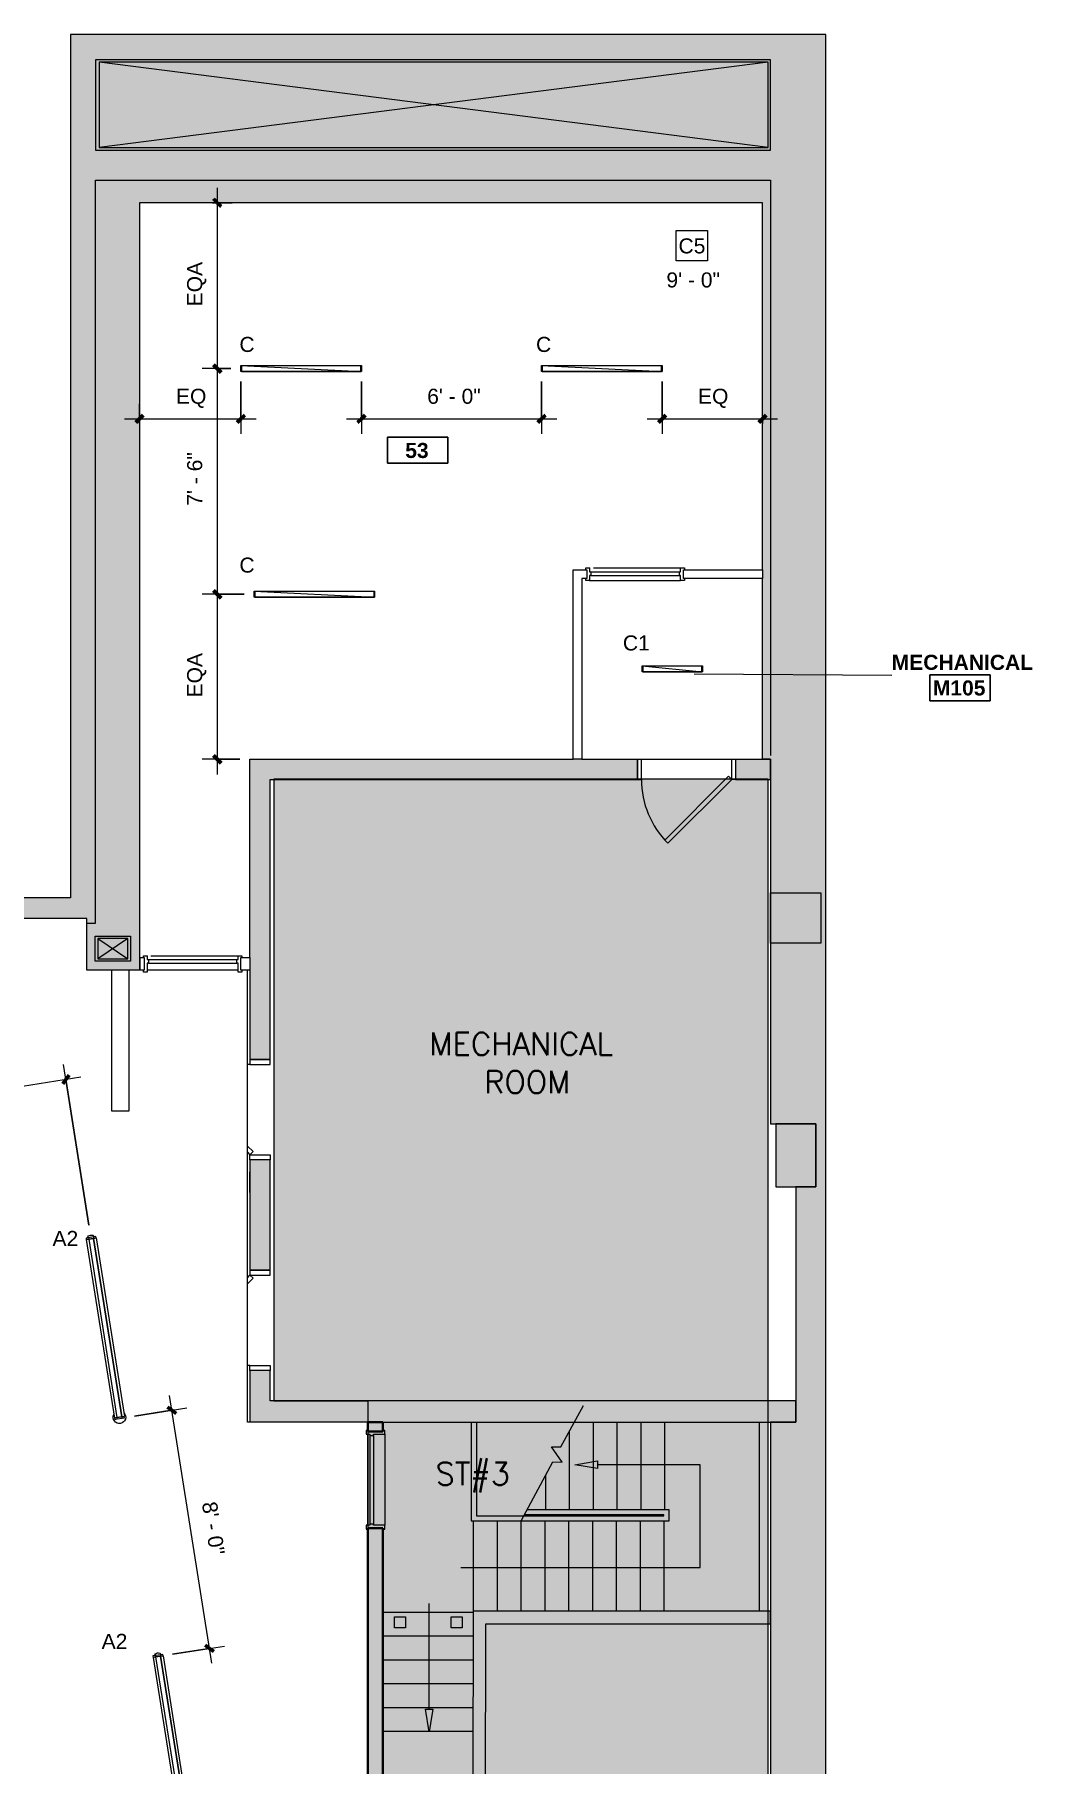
# Model space of a CAD drawing. Header units: inches. Extents: x 12065 to 13024, y -8053 to -6924.
# Drawn here: x 12626 to 13024, y -7613 to -6924 of the extents above; entities that cross this region are included whole.
import ezdxf

# ---------------------------------------------------------------- set-up
doc = ezdxf.new("R2010")
doc.units = ezdxf.units.IN
doc.header["$MEASUREMENT"] = 0
for name, color, linetype, lineweight in [('A-ANNO-DIMS', 211, 'Continuous', 9), ('A-ANNO-DIMS-64', 211, 'Continuous', 9), ('A-AREA-IDEN', 2, 'Continuous', 9), ('A-CLNG', 13, 'Continuous', 18), ('A-CLNG-IDEN', 151, 'Continuous', 9), ('A-DETL-GENF', 92, 'Continuous', 9), ('A-DETL-THIN', 151, 'Continuous', 9), ('A-DOOR', 31, 'Continuous', 18), ('A-WALL', 113, 'Continuous', 9), ('A-WALL-PATT', 111, 'Continuous', 18), ('E-LITE-EQPM', 33, 'Continuous', 9), ('E-LITE-EQPM-IDEN', 33, 'Continuous', 9), ('HIDE', 7, 'Continuous', 9), ('I-WALL', 2, 'Continuous', 9), ('Mezzanine Lounge 181011_Link clean_dwg', 8, 'Continuous', 9), ('S-Cols', 250, 'Continuous', 18)]:
    doc.layers.add(name, color=color, linetype=linetype, lineweight=lineweight)
doc.styles.add('Arial', font='arial.ttf', dxfattribs={"height": 6})
doc.styles.add('romans', font='romans__.ttf', dxfattribs={"height": 9})
doc.styles.add('Swis721 Lt BT', font='swissl.ttf', dxfattribs={"height": 6})
doc.styles.add('Swis721 Lt BT_B', font='', dxfattribs={"height": 6})
doc.styles.get('Swis721 Lt BT_B').set_extended_font_data('Swis721 Lt BT', bold=True)
doc.dimstyles.new('OTJ_-_3_32__Linear__1_2__Tolerance', dxfattribs={"dimscale": 12, "dimtxt": 6.33189, "dimasz": 0.25, "dimexe": 0.5, "dimexo": 0.333333, "dimgap": 0.333333, "dimtad": 1, "dimdec": 1, "dimrnd": 0.5, "dimzin": 3, "dimdsep": 46, "dimlunit": 4, "dimtxsty": 'Swis721 Lt BT', "dimblk1": 'OBLIQUE', "dimblk2": 'OBLIQUE', "dimsah": 1, "dimcen": 0.09, "dimdle": 0.5, "dimazin": 0, "dimtfac": 1, "dimtdec": 4, "dimtix": 1, "dimtmove": 0, "dimatfit": 3, "dimfxl": 1, "dimtvp": 1, "dimfrac": 2, "dimtolj": 1, "dimtzin": 0, "dimarcsym": 2})

# ---------------------------------------------------------------- blocks, each defined once
blk = doc.blocks.new('Door - Single - Solid Door-7257911-FIRST FLOOR')
at = {"layer": 'A-DOOR', "lineweight": 9}
for p, q in [((-15.63, 1.84), (-15.63, 2.59)), ((-15.63, 2.59), (-14.13, 2.59)), ((-14.13, 2.59), (-14.01, 2.59)), ((-14.13, 2.59), (-14.13, 1.09)), ((-14.13, 1.09), (-13.63, 1.09)), ((-13.63, 1.09), (21.62, 1.09)), ((-13.63, 1.09), (-13.63, -0.41)), ((-12.63, 2.59), (22.12, 2.59)), ((21.62, -0.41), (21.62, 1.09)), ((21.62, 1.09), (22.12, 1.09)), ((22.12, 1.09), (22.12, 2.59)), ((22.12, 2.59), (23.62, 2.59)), ((23.62, 2.59), (23.62, 1.84)), ((-15.63, -2.41), (-15.63, -1.66)), ((-14.13, -2.41), (-15.63, -2.41)), ((-13.63, -0.41), (-14.13, -0.41)), ((-14.13, -0.41), (-14.13, -2.41)), ((-14.13, -2.41), (22.12, -2.41)), ((-13.63, -0.41), (21.62, -0.41)), ((22.12, -0.41), (21.62, -0.41)), ((22.12, -2.41), (22.12, -0.41)), ((23.62, -2.41), (22.12, -2.41)), ((23.62, -1.66), (23.62, -2.41))]:
    blk.add_line(p, q, dxfattribs=at)
blk = doc.blocks.new('Door - Single - Solid Door-7054553-FIRST FLOOR')
at = {"layer": 'A-DOOR', "lineweight": 9}
for p, q in [((-15.63, 2.59), (-15.63, 3.34)), ((-15.63, 3.34), (-14.13, 3.34)), ((-14.13, 3.34), (-14.01, 3.34)), ((-14.13, 3.34), (-14.13, 1.84)), ((-14.13, 1.84), (-13.63, 1.84)), ((-13.63, 0.34), (-14.13, 0.34)), ((-14.13, 0.34), (-14.13, -3.16)), ((-13.63, 1.84), (21.62, 1.84)), ((-13.63, 1.84), (-13.63, 0.34)), ((-13.63, 0.34), (21.62, 0.34)), ((-12.63, 3.34), (22.12, 3.34)), ((21.62, 0.34), (21.62, 1.84)), ((21.62, 1.84), (22.12, 1.84)), ((22.12, 0.34), (21.62, 0.34)), ((22.12, 1.84), (22.12, 3.34)), ((22.12, 3.34), (23.62, 3.34)), ((22.12, -3.16), (22.12, 0.34)), ((23.62, 3.34), (23.62, 2.59)), ((-15.63, -3.16), (-15.63, -2.41)), ((-14.13, -3.16), (-15.63, -3.16)), ((23.62, -3.16), (22.12, -3.16)), ((23.62, -2.41), (23.62, -3.16))]:
    blk.add_line(p, q, dxfattribs=at)
blk = doc.blocks.new('RECESSED_Cooper_NeoRay_Straight_Narrow_22DR - K_48_ STRIP LIGHT-7254764-FIRST FLOOR')
at = {"layer": 'E-LITE-EQPM'}
for p, q in [((1.1875, 24), (-1.1875, -24)), ((-1.1875, -24), (-1.1875, 24)), ((-1.1875, 24), (1.1875, 24)), ((1.1875, 23.75), (-1.1875, 23.75)), ((-1.1875, 23.75), (-1.1875, -23.75)), ((1.1875, 24), (1.1875, -24)), ((1.1875, 23.75), (1.1875, -23.75)), ((-1.1875, -23.75), (1.1875, -23.75)), ((1.1875, -24), (-1.1875, -24))]:
    blk.add_line(p, q, dxfattribs=at)
blk = doc.blocks.new('RECESSED_Cooper_NeoRay_Straight_Narrow_22DR - K_24_ STRIP LIGHT-7221678-FIRST FLOOR')
at = {"layer": 'E-LITE-EQPM'}
for p, q in [((1.1875, 12), (-1.1875, -12)), ((-1.1875, -12), (-1.1875, 12)), ((-1.1875, 12), (1.1875, 12)), ((1.1875, 11.75), (-1.1875, 11.75)), ((-1.1875, 11.75), (-1.1875, -11.75)), ((1.1875, 12), (1.1875, -12)), ((1.1875, 11.75), (1.1875, -11.75)), ((-1.1875, -11.75), (1.1875, -11.75)), ((1.1875, -12), (-1.1875, -12))]:
    blk.add_line(p, q, dxfattribs=at)
blk = doc.blocks.new('Hex Pendant - 1 Cell Direct - 1 Cell Indirect - Hex Pendant - 1 Cell Direct - 1 Cell Indirect 6_-7246204-FIRST FLOOR')
at = {"layer": 'E-LITE-EQPM'}
for p, q in [((-36.56, 0.99), (-36.56, 1.98)), ((-36.56, 1.98), (-36, 1.98)), ((-36.56, -0.99), (-36.56, 0.99)), ((-36.56, 0.99), (-36, 0.99)), ((-36, 0.99), (-36, 1.99)), ((-36, 1.99), (36, 1.99)), ((-36, 1.98), (-36, 0.99)), ((-36, 0.99), (36, 0.99)), ((-36, -0.99), (-36, 0.99)), ((-36, 0.99), (36, 0.99)), ((-36, 0.99), (-36, -0.99)), ((36, 1.99), (36, 0.99)), ((36, 0.99), (36, 1.98)), ((36, 1.98), (36.56, 1.98)), ((36, 0.99), (36, -0.99)), ((36, -0.99), (36, 0.99)), ((36, 0.99), (36.56, 0.99)), ((36.56, 1.98), (36.56, 0.99)), ((36.56, 0.99), (36.56, -0.99)), ((-36.56, -1.98), (-36.56, -0.99)), ((-36.56, -0.99), (-36, -0.99)), ((-36, -1.98), (-36.56, -1.98)), ((-36, -1.99), (-36, -0.99)), ((36, -0.99), (-36, -0.99)), ((-36, -0.99), (36, -0.99)), ((-36, -0.99), (-36, -1.98)), ((-36, -1.99), (36, -1.99)), ((36, -0.99), (36, -1.99)), ((36, -1.98), (36, -0.99)), ((36, -0.99), (36.56, -0.99)), ((36.56, -1.98), (36, -1.98)), ((36.56, -0.99), (36.56, -1.98))]:
    blk.add_line(p, q, dxfattribs=at)
for centre, radius, start, end in [((-36, 0), 1.5, 112.39794, 180), ((36, 0), 2.5, 360, 125.96192), ((-36, 0), 1.5, 180, 247.60206), ((36, 0), 2.5, 234.03916, 360)]:
    blk.add_arc(centre, radius, start, end, dxfattribs=at)
blk = doc.blocks.new('Door - Single - Solid Door-7259274-FIRST FLOOR')
at = {"layer": 'A-DOOR', "lineweight": 9}
for p, q in [((-14.13, 3.66), (-15.63, 3.66)), ((-15.63, 3.66), (-15.63, 2.91)), ((-14.13, 3.66), (22.12, 3.66)), ((-14.13, -0.84), (-14.13, 3.66)), ((22.12, 3.66), (22.12, -0.84)), ((23.62, 3.66), (22.12, 3.66)), ((23.62, 2.91), (23.62, 3.66)), ((-15.63, -3.09), (-15.63, -3.84)), ((-15.63, -3.84), (-14.13, -3.84)), ((-13.63, -0.84), (-14.13, -0.84)), ((-14.13, -2.34), (-13.63, -2.34)), ((-14.13, -3.84), (-14.13, -2.34)), ((-13.63, -0.84), (21.62, -0.84)), ((-13.63, -2.34), (-13.63, -0.84)), ((-13.63, -2.34), (21.62, -2.34)), ((21.62, -0.84), (21.62, -2.34)), ((22.12, -0.84), (21.62, -0.84)), ((21.62, -2.34), (22.12, -2.34)), ((22.12, -2.34), (22.12, -3.84)), ((22.12, -3.84), (23.62, -3.84)), ((23.62, -3.84), (23.62, -3.09))]:
    blk.add_line(p, q, dxfattribs=at)
blk = doc.blocks.new('Mezzanine Lounge 181011_Link clean_dwg__U317-7260094-FIRST FLOOR')
at = {"layer": 'S-Cols', "flags": 128}
blk.add_lwpolyline([(1.5, 8), (2.74, 6.76), (28.19, 32.22), (26.96, 33.46)], close=True, dxfattribs=at)
for points in [[(0, 0), (0, 8), (1.5, 8), (1.5, 0)], [(39, 0), (39, 8), (37.5, 8), (37.5, 0)]]:
    blk.add_lwpolyline(points, dxfattribs=at)
at = {"layer": 'S-Cols'}
blk.add_arc((1.5, 8), 36, 360, 45, dxfattribs=at)
blk = doc.blocks.new('Mezzanine Lounge 181011_Link clean_dwg__U318-7260095-FIRST FLOOR')
at = {"layer": 'S-Cols'}
blk.add_line((3, 9), (2, 8), dxfattribs=at)
at = {"layer": 'S-Cols', "flags": 128}
for points in [[(2, 0), (0, 0), (0, 8), (2, 8)], [(38, 0), (40, 0), (40, 8), (38, 8)]]:
    blk.add_lwpolyline(points, close=True, dxfattribs=at)
blk.add_lwpolyline([(2, 8), (3.24, 6.76), (5.47, 9)], dxfattribs=at)
at = {"layer": 'S-Cols'}
blk.add_arc((2, 8), 36, 360, 1.5961, dxfattribs=at)
blk = doc.blocks.new('Mezzanine Lounge 181011_Link clean_dwg__U319-7260096-FIRST FLOOR')
at = {"layer": 'S-Cols'}
blk.add_line((3, 9), (2, 8), dxfattribs=at)
at = {"layer": 'S-Cols', "flags": 128}
for points in [[(2, 0), (0, 0), (0, 8), (2, 8)], [(38, 0), (40, 0), (40, 8), (38, 8)]]:
    blk.add_lwpolyline(points, close=True, dxfattribs=at)
blk.add_lwpolyline([(2, 8), (3.24, 6.76), (5.47, 9)], dxfattribs=at)
at = {"layer": 'S-Cols'}
blk.add_arc((2, 8), 36, 0, 1.5961, dxfattribs=at)
blk = doc.blocks.new('Mezzanine Lounge 181011_Link clean_dwg__U323-7260100-FIRST FLOOR')
at = {"layer": 'A-WALL-PATT'}
for points in [[(132.25, -8), (154.5, -8), (154.5, 0), (0, 0), (8, -8), (128.75, -8)], [(204.25, -8), (207.5, -8), (207.5, 0), (193.5, 0), (193.5, -8)]]:
    blk.add_hatch(color=250, dxfattribs=at).paths.add_polyline_path(points, flags=0)
at = {"layer": 'S-Cols', "flags": 128}
for points in [[(8, -8), (154.5, -8), (154.5, 0)], [(193.5, 0), (193.5, -8), (207.5, -8), (207.5, 0), (204.25, 0)]]:
    blk.add_lwpolyline(points, dxfattribs=at)
blk = doc.blocks.new('Mezzanine Lounge 181011_Link clean_dwg__U327-7260104-FIRST FLOOR')
at = {"layer": 'A-WALL-PATT'}
for points in [[(-8, 0), (0.5, -8), (12.5, -8), (12.5, 0), (-6.18, 0)], [(52.5, -8), (96.5, -8), (96.5, 0), (52.5, 0)], [(136.5, 0), (136.5, -8), (177.04, -8), (177.04, 0), (155.27, 0)], [(177.04, -8), (248.04, -8), (256.04, 0), (177.04, 0)]]:
    blk.add_hatch(color=250, dxfattribs=at).paths.add_polyline_path(points, flags=0)
at = {"layer": 'S-Cols', "flags": 128}
for points in [[(0.5, -8), (12.5, -8), (12.5, 0), (-8, 0)], [(172.04, 0), (136.5, 0), (136.5, -8), (177.04, -8), (248.04, -8)]]:
    blk.add_lwpolyline(points, dxfattribs=at)
blk.add_lwpolyline([(52.5, 0), (52.5, -8), (96.5, -8), (96.5, 0)], close=True, dxfattribs=at)
blk = doc.blocks.new('Mezzanine Lounge 181011_Link clean_dwg__U330-7260107-FIRST FLOOR')
at = {"layer": 'A-WALL-PATT'}
for points in [[(131.33, -5), (129.99, -1.33), (127.33, 0), (0, 0), (-4.99, -5), (130.81, -5)], [(137.12, 0), (131.31, -0.01), (129.99, -1.33), (131.34, -5), (137.12, -4.98)]]:
    blk.add_hatch(color=250, dxfattribs=at).paths.add_polyline_path(points, flags=0)
at = {"layer": 'S-Cols'}
blk.add_line((127.33, 0), (0, 0), dxfattribs=at)
at = {"layer": 'S-Cols', "flags": 128}
blk.add_lwpolyline([(-4.99, -5), (131.33, -5), (137.12, -5), (137.12, 0), (131.33, 0)], dxfattribs=at)
blk = doc.blocks.new('Mezzanine Lounge 181011_Link clean_dwg__U331-7260108-FIRST FLOOR')
at = {"layer": 'A-WALL-PATT'}
blk.add_hatch(color=250, dxfattribs=at).paths.add_polyline_path([(207.5, -8.5), (217.5, -8.5), (217.5, 0), (8, 0), (0, -8.5), (206.54, -8.5)], flags=0)
at = {"layer": 'S-Cols', "flags": 128}
blk.add_lwpolyline([(53, -8.5), (217.5, -8.5), (217.5, 0), (8, 0)], dxfattribs=at)
blk = doc.blocks.new('Mezzanine Lounge 181011_Link clean_dwg__U332-7260109-FIRST FLOOR')
at = {"layer": 'A-WALL-PATT'}
blk.add_hatch(color=250, dxfattribs=at).paths.add_polyline_path([(113.5, 0), (0, 0), (0, -5), (118.49, -5), (114.83, -1.33)], flags=0)
at = {"layer": 'S-Cols', "flags": 128}
blk.add_lwpolyline([(113.5, 0), (0, 0), (0, -5), (118.49, -5)], dxfattribs=at)
blk = doc.blocks.new('Mezzanine Lounge 181011_Link clean_dwg-7172934-FIRST FLOOR')
at = {"layer": 'S-Cols'}
h = blk.add_hatch(color=256, dxfattribs=at)
h.paths.add_polyline_path([(12941.59, -8021.81), (12941.59, -6923.85), (12640.59, -6923.85), (12640.59, -7267.85), (12065.36, -7267.85), (12065.36, -7291.85), (12108.59, -7291.85), (12108.59, -7343.35), (12065.36, -7343.35), (12065.36, -7353.35), (12114.59, -7353.35), (12114.59, -7306.53), (12115.88, -7306.53), (12115.88, -7297.35), (12119.38, -7297.35), (12119.38, -7306.53), (12147.63, -7306.53), (12147.63, -7294.53), (12148.34, -7294.53), (12148.34, -7286.54), (12342.03, -7286.54), (12342.03, -7294.53), (12346.38, -7294.53), (12346.38, -7274.53), (12376.38, -7274.53), (12376.38, -7292.04), (12393.63, -7292.04), (12393.63, -7276.04), (12504.38, -7276.04), (12504.38, -7292.04), (12531.38, -7292.04), (12531.38, -7276.04), (12647.09, -7276.04), (12647.09, -7296.6), (12668.09, -7296.6), (12668.09, -6990.85), (12916.34, -6990.85), (12916.34, -7212.6), (12919.59, -7212.6), (12919.59, -7357.89), (12937.64, -7357.89), (12937.64, -7382.89), (12929.59, -7382.89), (12929.59, -7476.64), (12919.59, -7476.64), (12919.59, -8021.81), (12939.99, -8021.81)], flags=0)
h.paths.add_polyline_path([(12292.38, -7306.53), (12308.38, -7306.53), (12308.38, -7295.54), (12308.63, -7295.54), (12308.63, -7294.54), (12291.63, -7294.54), (12291.63, -7295.54), (12292.38, -7295.54), (12292.38, -7306.35)], flags=0)
h.paths.add_polyline_path([(12838.75, -6969.85), (12650.59, -6969.85), (12650.59, -6933.85), (12919.59, -6933.85), (12919.59, -6969.85), (12916.03, -6969.85)], flags=0)
for points in [[(12937.64, -7382.89), (12937.64, -7357.89), (12921.64, -7357.89), (12921.64, -7382.89), (12937.42, -7382.89)], [(12850.57, -7495.15), (12841.57, -7493.65), (12850.57, -7492.15)], [(12783.5, -7600.06), (12782, -7591.06), (12785, -7591.06), (12784.05, -7596.74)]]:
    blk.add_hatch(color=256, dxfattribs=at).paths.add_polyline_path(points, flags=0)
for p, q in [((12640.59, -7267.85), (12065.36, -7267.85)), ((12712.09, -7385.14), (12712.09, -7376.98)), ((12839.36, -7480.4), (12839.36, -7511.66)), ((12848.86, -7476.64), (12848.86, -7511.66)), ((12858.36, -7476.64), (12858.36, -7511.66)), ((12867.86, -7476.64), (12867.86, -7511.66)), ((12877.36, -7476.64), (12877.36, -7511.66)), ((12915.09, -7552.04), (12915.09, -7476.64)), ((12841.57, -7493.65), (12850.57, -7492.15)), ((12850.57, -7495.15), (12841.57, -7493.65)), ((12850.57, -7492.15), (12850.57, -7495.15)), ((12829.86, -7497.98), (12829.86, -7511.66)), ((12801.09, -7516.02), (12801.09, -7552.04)), ((12810.59, -7516.02), (12810.59, -7552.04)), ((12820.09, -7516.02), (12820.09, -7552.04)), ((12829.59, -7516.02), (12829.59, -7552.04)), ((12839.09, -7516.02), (12839.09, -7552.04)), ((12848.59, -7516.02), (12848.59, -7552.04)), ((12858.09, -7516.02), (12858.09, -7552.04)), ((12867.59, -7516.02), (12867.59, -7552.04)), ((12877.09, -7516.02), (12877.09, -7552.04)), ((12783.5, -7591.06), (12783.5, -7548.96)), ((12801.09, -7552.47), (12765.09, -7552.47)), ((12801.09, -7561.97), (12765.09, -7561.97)), ((12801.09, -7571.47), (12765.09, -7571.47)), ((12801.09, -7580.97), (12765.09, -7580.97)), ((12801.09, -7590.47), (12765.09, -7590.47)), ((12783.5, -7600.06), (12782, -7591.06)), ((12782, -7591.06), (12785, -7591.06)), ((12784.05, -7596.74), (12783.5, -7600.06)), ((12785, -7591.06), (12784.05, -7596.74)), ((12801.09, -7599.97), (12765.09, -7599.97))]:
    blk.add_line(p, q, dxfattribs=at)
at = {"layer": 'S-Cols', "flags": 128}
for points in [[(12941.59, -8021.81), (12941.59, -6923.85), (12640.59, -6923.85), (12640.59, -7267.85), (12065.36, -7267.85)], [(12941.59, -8021.81), (12941.59, -6923.85), (12640.59, -6923.85), (12640.59, -7267.85)], [(12918.59, -6934.84), (12651.94, -6934.84), (12651.94, -6968.83), (12918.6, -6968.83), (12918.6, -6934.85), (12651.94, -6968.83), (12918.6, -6968.83), (12651.94, -6934.85)], [(12647.09, -7277.85), (12650.59, -7277.85), (12650.59, -6981.85), (12919.59, -6981.85), (12919.59, -7211.12)], [(12916.34, -7212.6), (12919.59, -7212.6), (12919.59, -7357.89), (12937.64, -7357.89), (12937.64, -7382.89), (12929.59, -7382.89), (12929.59, -7476.64), (12919.59, -7476.64), (12919.59, -8021.81)], [(12916.34, -7212.6), (12919.59, -7212.6), (12919.59, -7357.89), (12937.64, -7357.89), (12937.64, -7382.89), (12929.59, -7382.89), (12929.59, -7476.64), (12919.59, -7476.64), (12919.59, -8021.81)], [(12651.47, -7284.16), (12651.47, -7292.03), (12663.47, -7292.03), (12663.47, -7284.03), (12651.47, -7284.03), (12663.47, -7292.03), (12663.47, -7284.03), (12651.47, -7292.03)], [(12820.11, -7516.02), (12832.8, -7492.53), (12836.57, -7492.65), (12832.24, -7486.47), (12836.01, -7486.59), (12844.95, -7470.04)], [(12800.31, -7476.64), (12800.31, -7516.02), (12879.09, -7516.02), (12879.09, -7511.66), (12822.47, -7511.66)], [(12802.31, -7476.64), (12802.31, -7514.02), (12877.09, -7514.02), (12877.09, -7513.66), (12821.39, -7513.66)], [(12796.08, -7534.66), (12891.53, -7534.66), (12891.53, -7493.65), (12850.57, -7493.65)]]:
    blk.add_lwpolyline(points, dxfattribs=at)
for points in [[(12919.59, -6969.85), (12919.59, -6933.85), (12650.59, -6933.85), (12650.59, -6969.85), (12919.59, -6969.85), (12919.59, -6933.85), (12650.59, -6933.85), (12650.59, -6969.85)], [(12919.59, -7265.85), (12939.59, -7265.85), (12939.59, -7285.85), (12919.59, -7285.85)], [(12650.47, -7283.03), (12664.47, -7283.03), (12664.47, -7293.03), (12650.47, -7293.03)], [(12921.64, -7357.89), (12921.64, -7382.89), (12937.64, -7382.89), (12937.64, -7357.89), (12921.64, -7357.89), (12921.64, -7382.89), (12937.64, -7382.89), (12937.64, -7357.89)], [(12769.7, -7554.25), (12774.12, -7554.25), (12774.12, -7558.67), (12769.7, -7558.67)], [(12792.22, -7554.25), (12796.63, -7554.25), (12796.63, -7558.67), (12792.22, -7558.67)]]:
    blk.add_lwpolyline(points, close=True, dxfattribs=at)
for name, p in [('Mezzanine Lounge 181011_Link clean_dwg__U323-7260100-FIRST FLOOR', (12712.09, -7212.6)), ('Mezzanine Lounge 181011_Link clean_dwg__U331-7260108-FIRST FLOOR', (12712.09, -7468.14))]:
    blk.add_blockref(name, p)
for name, p, rotation in [('Mezzanine Lounge 181011_Link clean_dwg__U327-7260104-FIRST FLOOR', (12712.09, -7468.64), 90), ('Mezzanine Lounge 181011_Link clean_dwg__U317-7260094-FIRST FLOOR', (12905.59, -7212.6), 180), ('Mezzanine Lounge 181011_Link clean_dwg__U318-7260095-FIRST FLOOR', (12720.09, -7372.14), 90), ('Mezzanine Lounge 181011_Link clean_dwg__U330-7260107-FIRST FLOOR', (12806.09, -7557.04), 269.8427146813438), ('Mezzanine Lounge 181011_Link clean_dwg__U332-7260109-FIRST FLOOR', (12919.59, -7557.04), 180)]:
    blk.add_blockref(name, p, dxfattribs=dict(rotation=rotation))
at = {"extrusion": (0, 0, -1), "zscale": -1, "rotation": 270}
blk.add_blockref('Mezzanine Lounge 181011_Link clean_dwg__U319-7260096-FIRST FLOOR', (-12720.09, -7416.14), dxfattribs=at)
at = {"layer": 'HIDE', "char_height": 9, "attachment_point": 1, "line_spacing_factor": 0.983083, "style": 'romans'}
for s, insert, width in [('MECHANICAL', (12783.57, -7321.5), 103.6718), ('ROOM', (12805.45, -7336.66), 46.5152)]:
    blk.add_mtext(s, dxfattribs=dict(at, insert=insert, width=width))
at = {"layer": 'S-Cols', "color": 7, "insert": (12786.04, -7492.74), "char_height": 9, "width": 40.2619, "attachment_point": 1, "line_spacing_factor": 0.983083, "style": 'romans'}
blk.add_mtext('ST#3', dxfattribs=at)
blk = doc.blocks.new('DIMBLOCK1-FIRST FLOOR')
at = {"layer": 'A-ANNO-DIMS-64'}
for p, q in [((12647.94, -7398.18), (12637.82, -7334.23)), ((12644.68, -7339.22), (12538.96, -7355.97)), ((12638.75, -7340.16), (12647.94, -7398.18)), ((12541.57, -7372.44), (12538.02, -7350.04)), ((12538.96, -7355.97), (12541.57, -7372.44))]:
    blk.add_line(p, q, dxfattribs=at)
at = {"layer": 'A-ANNO-DIMS-64', "lineweight": 50}
for p, q in [((12638.75, -7340.16), (12637.51, -7341.88)), ((12638.75, -7340.16), (12640, -7338.44)), ((12538.96, -7355.97), (12537.71, -7357.68)), ((12538.96, -7355.97), (12540.2, -7354.25))]:
    blk.add_line(p, q, dxfattribs=at)
at = {"layer": 'A-ANNO-DIMS-64', "color": 0, "insert": (12577.4, -7337.72), "char_height": 6, "width": 23.2772, "attachment_point": 1, "rotation": 9, "line_spacing_factor": 1.005062, "style": 'Swis721 Lt BT'}
blk.add_mtext('8\' - 5"', dxfattribs=at)
blk = doc.blocks.new('_Oblique')
at = {"color": 0, "linetype": 'ByBlock', "lineweight": -2}
blk.add_line((-0.5, -0.5), (0.5, 0.5), dxfattribs=at)
blk = doc.blocks.new('DIMBLOCK9-FIRST FLOOR')
at = {"layer": 'A-ANNO-DIMS-64'}
for p, q in [((12696.93, -7572.78), (12680.03, -7466.06)), ((12666.07, -7474.34), (12686.89, -7471.05)), ((12680.97, -7471.98), (12666.07, -7474.34)), ((12681.27, -7569.19), (12701.92, -7565.92)), ((12695.99, -7566.86), (12681.27, -7569.19))]:
    blk.add_line(p, q, dxfattribs=at)
at = {"layer": 'A-ANNO-DIMS-64', "lineweight": 50}
for p, q in [((12680.97, -7471.98), (12679.25, -7470.74)), ((12680.97, -7471.98), (12682.68, -7473.23)), ((12695.99, -7566.86), (12694.28, -7565.61)), ((12695.99, -7566.86), (12697.71, -7568.1))]:
    blk.add_line(p, q, dxfattribs=at)
at = {"layer": 'A-ANNO-DIMS-64', "color": 0, "insert": (12698.83, -7507.96), "char_height": 6, "width": 23.2772, "attachment_point": 1, "rotation": 279, "line_spacing_factor": 1.005062, "style": 'Swis721 Lt BT'}
blk.add_mtext('8\' - 0"', dxfattribs=at)
blk = doc.blocks.new('Room Tag - Room Name and Number-3379422-FIRST FLOOR')
at = {"layer": 'A-AREA-IDEN'}
for p, q in [((-0.188, -0.164), (-0.188, -0.002)), ((-0.188, -0.002), (0.187, -0.002)), ((0.187, -0.002), (-0.188, -0.002)), ((-0.188, -0.002), (-0.188, -0.164)), ((0.187, -0.002), (0.187, -0.164)), ((0.187, -0.164), (0.187, -0.002)), ((0.187, -0.164), (-0.188, -0.164)), ((-0.188, -0.164), (0.187, -0.164))]:
    blk.add_line(p, q, dxfattribs=at)
blk = doc.blocks.new('DIMBLOCK11-FIRST FLOOR')
at = {"layer": 'A-ANNO-DIMS-64'}
for p, q in [((12697.2, -6990.85), (12705.07, -6990.85)), ((12699.07, -6990.85), (12697.2, -6990.85)), ((12699.07, -6984.85), (12699.07, -7056.92)), ((12704.51, -7056.92), (12693.07, -7056.92)), ((12699.07, -7056.92), (12704.51, -7056.92))]:
    blk.add_line(p, q, dxfattribs=at)
at = {"layer": 'A-ANNO-DIMS-64', "lineweight": 50}
for p, q in [((12699.07, -6990.85), (12697.57, -6989.35)), ((12699.07, -6990.85), (12700.57, -6992.35)), ((12699.07, -7056.92), (12697.57, -7055.42)), ((12699.07, -7056.92), (12700.57, -7058.42))]:
    blk.add_line(p, q, dxfattribs=at)
at = {"layer": 'A-ANNO-DIMS-64', "color": 0, "insert": (12687.06, -7032.13), "char_height": 6, "width": 19.7796, "attachment_point": 1, "rotation": 90, "line_spacing_factor": 1.005062, "style": 'Swis721 Lt BT'}
blk.add_mtext('EQA', dxfattribs=at)
blk = doc.blocks.new('DIMBLOCK12-FIRST FLOOR')
at = {"layer": 'A-ANNO-DIMS-64'}
for p, q in [((12704.51, -7056.92), (12693.07, -7056.92)), ((12699.07, -7056.92), (12699.07, -7146.83)), ((12699.07, -7056.92), (12704.51, -7056.92)), ((12709.78, -7146.83), (12693.07, -7146.83)), ((12699.07, -7146.83), (12709.78, -7146.83))]:
    blk.add_line(p, q, dxfattribs=at)
at = {"layer": 'A-ANNO-DIMS-64', "lineweight": 50}
for p, q in [((12699.07, -7056.92), (12697.57, -7055.42)), ((12699.07, -7056.92), (12700.57, -7058.42)), ((12699.07, -7146.83), (12697.57, -7145.33)), ((12699.07, -7146.83), (12700.57, -7148.33))]:
    blk.add_line(p, q, dxfattribs=at)
at = {"layer": 'A-ANNO-DIMS-64', "color": 0, "insert": (12687.06, -7111.57), "char_height": 6, "width": 23.2772, "attachment_point": 1, "rotation": 90, "line_spacing_factor": 1.005062, "style": 'Swis721 Lt BT'}
blk.add_mtext('7\' - 6"', dxfattribs=at)
blk = doc.blocks.new('DIMBLOCK13-FIRST FLOOR')
at = {"layer": 'A-ANNO-DIMS-64'}
for p, q in [((12709.78, -7146.83), (12693.07, -7146.83)), ((12699.07, -7146.83), (12699.07, -7218.6)), ((12699.07, -7146.83), (12709.78, -7146.83)), ((12708.09, -7212.6), (12693.07, -7212.6)), ((12699.07, -7212.6), (12708.09, -7212.6))]:
    blk.add_line(p, q, dxfattribs=at)
at = {"layer": 'A-ANNO-DIMS-64', "lineweight": 50}
for p, q in [((12699.07, -7146.83), (12697.57, -7145.33)), ((12699.07, -7146.83), (12700.57, -7148.33)), ((12699.07, -7212.6), (12697.57, -7211.1)), ((12699.07, -7212.6), (12700.57, -7214.1))]:
    blk.add_line(p, q, dxfattribs=at)
at = {"layer": 'A-ANNO-DIMS-64', "color": 0, "insert": (12687.06, -7187.95), "char_height": 6, "width": 19.7796, "attachment_point": 1, "rotation": 90, "line_spacing_factor": 1.005062, "style": 'Swis721 Lt BT'}
blk.add_mtext('EQA', dxfattribs=at)
blk = doc.blocks.new('DIMBLOCK14-FIRST FLOOR')
at = {"layer": 'A-ANNO-DIMS-64'}
for p, q in [((12708.51, -7062.11), (12708.51, -7082.97)), ((12708.51, -7076.97), (12708.51, -7062.11)), ((12668.09, -7078.85), (12668.09, -7070.97)), ((12662.09, -7076.97), (12714.51, -7076.97)), ((12668.09, -7076.97), (12668.09, -7078.85))]:
    blk.add_line(p, q, dxfattribs=at)
at = {"layer": 'A-ANNO-DIMS-64', "lineweight": 50}
for p, q in [((12668.09, -7076.97), (12666.59, -7078.47)), ((12668.09, -7076.97), (12669.59, -7075.47)), ((12708.51, -7076.97), (12707.01, -7078.47)), ((12708.51, -7076.97), (12710.01, -7075.47))]:
    blk.add_line(p, q, dxfattribs=at)
at = {"layer": 'A-ANNO-DIMS-64', "color": 0, "insert": (12682.62, -7064.96), "char_height": 6, "width": 13.6286, "attachment_point": 1, "line_spacing_factor": 1.005062, "style": 'Swis721 Lt BT'}
blk.add_mtext('EQ', dxfattribs=at)
blk = doc.blocks.new('DIMBLOCK15-FIRST FLOOR')
at = {"layer": 'A-ANNO-DIMS-64'}
for p, q in [((12756.51, -7062.11), (12756.51, -7082.97)), ((12756.51, -7076.97), (12756.51, -7062.11)), ((12828.34, -7062.11), (12828.34, -7082.97)), ((12828.34, -7076.97), (12828.34, -7062.11)), ((12750.51, -7076.97), (12834.34, -7076.97))]:
    blk.add_line(p, q, dxfattribs=at)
at = {"layer": 'A-ANNO-DIMS-64', "lineweight": 50}
for p, q in [((12756.51, -7076.97), (12755.01, -7078.47)), ((12756.51, -7076.97), (12758.01, -7075.47)), ((12828.34, -7076.97), (12826.84, -7078.47)), ((12828.34, -7076.97), (12829.84, -7075.47))]:
    blk.add_line(p, q, dxfattribs=at)
at = {"layer": 'A-ANNO-DIMS-64', "color": 0, "insert": (12782.73, -7064.96), "char_height": 6, "width": 23.2772, "attachment_point": 1, "line_spacing_factor": 1.005062, "style": 'Swis721 Lt BT'}
blk.add_mtext('6\' - 0"', dxfattribs=at)
blk = doc.blocks.new('DIMBLOCK16-FIRST FLOOR')
at = {"layer": 'A-ANNO-DIMS-64'}
for p, q in [((12876.34, -7062.11), (12876.34, -7082.97)), ((12876.34, -7076.97), (12876.34, -7062.11)), ((12916.34, -7078.85), (12916.34, -7070.97)), ((12870.34, -7076.97), (12922.34, -7076.97)), ((12916.34, -7076.97), (12916.34, -7078.85))]:
    blk.add_line(p, q, dxfattribs=at)
at = {"layer": 'A-ANNO-DIMS-64', "lineweight": 50}
for p, q in [((12876.34, -7076.97), (12874.84, -7078.47)), ((12876.34, -7076.97), (12877.84, -7075.47)), ((12916.34, -7076.97), (12914.84, -7078.47)), ((12916.34, -7076.97), (12917.84, -7075.47))]:
    blk.add_line(p, q, dxfattribs=at)
at = {"layer": 'A-ANNO-DIMS-64', "color": 0, "insert": (12890.66, -7064.96), "char_height": 6, "width": 13.6286, "attachment_point": 1, "line_spacing_factor": 1.005062, "style": 'Swis721 Lt BT'}
blk.add_mtext('EQ', dxfattribs=at)

msp = doc.modelspace()

# ---------------------------------------------------------------- hatches: boundary and pattern name
at = {"layer": 'A-DETL-GENF'}
msp.add_hatch(color=9, dxfattribs=at).paths.add_polyline_path([(12712.09, -6969.85), (12919.59, -6969.85), (12919.59, -6933.85), (12650.59, -6933.85), (12650.59, -6969.85), (12686.59, -6969.85)], flags=0)
h = msp.add_hatch(color=9, dxfattribs=at)
h.paths.add_polyline_path([(12281.49, -8021.81), (12918.63, -8021.81), (12918.63, -7688.37), (12805.73, -7688.37), (12805.72, -7694.15), (12800.72, -7694.14), (12801.11, -7552.04), (12918.63, -7552.04), (12918.63, -7476.64), (12765.09, -7476.64), (12765.09, -7480.39), (12759.09, -7480.39), (12759.09, -7518.89), (12765.09, -7518.89), (12765.09, -7706.28), (12759.09, -7706.28), (12759.09, -7690.14), (12544.09, -7690.14), (12544.09, -7694.35), (12540.21, -7694.35), (12540.21, -7996.89), (12477.21, -7996.89), (12477.21, -7982.89), (12394.21, -7982.89), (12394.21, -7982.55), (12386.21, -7982.55), (12386.21, -7982.89), (12341.71, -7982.89), (12341.71, -7977.89), (12335.11, -7977.89), (12335.11, -7837.85), (12340.1, -7837.85), (12340.1, -7661.85), (12243.11, -7661.85), (12243.11, -7667.35), (12155.09, -7667.35), (12155.09, -7737.1), (12065.36, -7737.1), (12065.36, -7982.1), (12243.11, -7982.1), (12243.11, -7989.6), (12065.36, -7989.6), (12065.36, -8021.81), (12243.11, -8021.81)], flags=0)
h.paths.add_polyline_path([(12448.75, -7978.35), (12482.21, -7978.35), (12482.21, -7977.89), (12399.21, -7977.89), (12399.21, -7978.35), (12440.19, -7978.35)], flags=0)
h.paths.add_polyline_path([(12341.85, -7978.35), (12380.85, -7978.35), (12380.85, -7977.89), (12341.85, -7977.89)], flags=0)
h.paths.add_polyline_path([(12385.66, -7837.85), (12385.66, -7595.35), (12127.12, -7595.35), (12127.12, -7599.35), (12073.12, -7599.35), (12073.12, -7611.1), (12068.12, -7611.1), (12068.12, -7599.2), (12065.36, -7599.2), (12065.36, -7672.1), (12068.12, -7672.1), (12068.12, -7650.1), (12073.12, -7650.1), (12073.12, -7680.1), (12065.36, -7680.1), (12065.36, -7729.1), (12117.11, -7729.1), (12117.11, -7654.87), (12264.61, -7654.87), (12264.61, -7658.87), (12272.61, -7658.87), (12272.61, -7654.87), (12341.61, -7654.85), (12341.69, -7837.85), (12341.85, -7837.85)], flags=0)
h.paths.add_polyline_path([(12806.09, -7684.37), (12918.63, -7684.37), (12918.63, -7557.04), (12806.09, -7557.04), (12805.74, -7684.37)], flags=0)
h.paths.add_polyline_path([(12765.09, -7468.14), (12918.63, -7468.14), (12918.61, -7220.6), (12905.59, -7220.6), (12905.59, -7220.54), (12866.59, -7220.54), (12866.59, -7220.6), (12721.59, -7220.6), (12721.59, -7468.14), (12759.09, -7468.14)], flags=0)
at = {"layer": 'A-WALL-PATT', "lineweight": 9}
h = msp.add_hatch(color=7, dxfattribs=at)
h.paths.add_polyline_path([(12759.09, -7706.28), (12765.09, -7706.28), (12765.09, -7518.89), (12759.09, -7518.89), (12759.09, -7683.87)], flags=0)
h.paths.add_polyline_path([(12759.09, -7480.39), (12765.09, -7480.39), (12765.09, -7476.64), (12759.09, -7476.64)], flags=0)

# ---------------------------------------------------------------- linework, layer by layer
at = {"layer": 'A-AREA-IDEN'}
msp.add_line((12889.08, -7178.48), (12967.84, -7179.01), dxfattribs=at)
at = {"layer": 'A-CLNG'}
for p, q in [((12916.34, -6990.85), (12668.09, -6990.85)), ((12668.09, -6990.85), (12668.09, -7296.6)), ((12916.34, -7137.1), (12916.34, -6990.85)), ((12916.34, -7212.6), (12916.34, -7140.6)), ((12712.09, -7291.6), (12712.09, -7212.6)), ((12712.09, -7212.6), (12840.84, -7212.6)), ((12844.34, -7212.6), (12916.34, -7212.6)), ((12647.09, -7276.04), (12531.38, -7276.04)), ((12647.09, -7296.6), (12647.09, -7276.04)), ((12668.38, -7296.6), (12647.09, -7296.6)), ((12656.91, -7296.6), (12656.91, -7352.6)), ((12663.91, -7352.6), (12663.91, -7296.6)), ((12707.36, -7296.6), (12671.11, -7296.6)), ((12711.09, -7476.64), (12711.09, -7296.6)), ((12656.91, -7352.6), (12663.91, -7352.6)), ((12759.09, -7476.64), (12711.09, -7476.64)), ((12759.09, -7517.77), (12759.09, -7481.52))]:
    msp.add_line(p, q, dxfattribs=at)
at = {"layer": 'A-CLNG-IDEN', "flags": 128}
msp.add_lwpolyline([(12881.88, -7001.88), (12894.39, -7001.88), (12894.39, -7014.06), (12881.88, -7014.06)], close=True, dxfattribs=at)
at = {"layer": 'A-DETL-THIN'}
for p, q in [((12650.59, -6933.85), (12650.59, -6969.85)), ((12919.59, -6933.85), (12650.59, -6933.85)), ((12919.59, -6969.85), (12919.59, -6933.85)), ((12650.59, -6969.85), (12919.59, -6969.85)), ((12721.59, -7220.54), (12721.59, -7468.14)), ((12918.63, -7220.54), (12721.59, -7220.54)), ((12918.63, -8021.81), (12918.63, -7220.54)), ((12721.59, -7468.14), (12759.09, -7468.14)), ((12759.09, -7468.14), (12759.09, -7690.14))]:
    msp.add_line(p, q, dxfattribs=at)
at = {"layer": 'A-WALL', "color": 8, "lineweight": 30}
for p, q in [((12759.09, -7480.39), (12759.09, -7476.64)), ((12759.09, -7476.64), (12765.09, -7476.64)), ((12765.09, -7480.39), (12759.09, -7480.39)), ((12765.09, -7476.64), (12765.09, -7480.39)), ((12759.09, -7706.28), (12759.09, -7518.89)), ((12759.09, -7518.89), (12765.09, -7518.89)), ((12765.09, -7518.89), (12765.09, -7706.28))]:
    msp.add_line(p, q, dxfattribs=at)
at = {"layer": 'I-WALL', "lineweight": 18}
for p, q in [((12840.84, -7212.6), (12840.84, -7137.1)), ((12840.84, -7137.1), (12846.34, -7137.1)), ((12844.34, -7140.6), (12844.34, -7212.6)), ((12846.34, -7140.6), (12844.34, -7140.6)), ((12846.34, -7137.1), (12846.34, -7140.6)), ((12884.84, -7140.6), (12884.84, -7137.1)), ((12884.84, -7137.1), (12916.34, -7137.1)), ((12916.34, -7140.6), (12884.84, -7140.6)), ((12916.34, -7137.1), (12916.34, -7140.6)), ((12844.34, -7212.6), (12840.84, -7212.6)), ((12668.38, -7296.6), (12668.38, -7291.6)), ((12668.38, -7291.6), (12669.99, -7291.6)), ((12669.99, -7291.6), (12669.99, -7296.6)), ((12708.49, -7296.6), (12708.49, -7291.6)), ((12708.49, -7291.6), (12712.09, -7291.6)), ((12712.09, -7291.6), (12712.09, -7296.6)), ((12669.99, -7296.6), (12668.38, -7296.6)), ((12712.09, -7296.6), (12708.49, -7296.6))]:
    msp.add_line(p, q, dxfattribs=at)

# ---------------------------------------------------------------- block references
at = {"layer": 'A-AREA-IDEN', "xscale": 63.99999999999997, "yscale": 63.99999999999997, "zscale": 63.99999999999997}
for p in [(12778.92, -7084.14), (12995.09, -7178.77)]:
    msp.add_blockref('Room Tag - Room Name and Number-3379422-FIRST FLOOR', p, dxfattribs=at)
at = {"layer": 'A-DOOR'}
for name, p in [('Door - Single - Solid Door-7257911-FIRST FLOOR', (12861.6, -7138.94)), ('Door - Single - Solid Door-7054553-FIRST FLOOR', (12685.24, -7294.19))]:
    msp.add_blockref(name, p, dxfattribs=at)
at = {"layer": 'A-DOOR', "rotation": 270}
msp.add_blockref('Door - Single - Solid Door-7259274-FIRST FLOOR', (12762.18, -7495.65), dxfattribs=at)
at = {"layer": 'E-LITE-EQPM', "rotation": 90}
for name, p in [('RECESSED_Cooper_NeoRay_Straight_Narrow_22DR - K_48_ STRIP LIGHT-7254764-FIRST FLOOR', (12732.51, -7056.92)), ('RECESSED_Cooper_NeoRay_Straight_Narrow_22DR - K_48_ STRIP LIGHT-7254764-FIRST FLOOR', (12852.34, -7056.92)), ('RECESSED_Cooper_NeoRay_Straight_Narrow_22DR - K_48_ STRIP LIGHT-7254764-FIRST FLOOR', (12737.78, -7146.83)), ('RECESSED_Cooper_NeoRay_Straight_Narrow_22DR - K_24_ STRIP LIGHT-7221678-FIRST FLOOR', (12880.4, -7176.53))]:
    msp.add_blockref(name, p, dxfattribs=at)
at = {"layer": 'E-LITE-EQPM', "extrusion": (0, 0, -1), "rotation": 261.0000000000001}
for p in [(-12654.44, -7439.17), (-12681.12, -7605.66)]:
    msp.add_blockref('Hex Pendant - 1 Cell Direct - 1 Cell Indirect - Hex Pendant - 1 Cell Direct - 1 Cell Indirect 6_-7246204-FIRST FLOOR', p, dxfattribs=at)
at = {"layer": 'Mezzanine Lounge 181011_Link clean_dwg', "color": 250, "lineweight": 18}
msp.add_blockref('Mezzanine Lounge 181011_Link clean_dwg-7172934-FIRST FLOOR', (0, 0), dxfattribs=at)

# ---------------------------------------------------------------- texts
at = {"layer": 'A-AREA-IDEN', "char_height": 6, "attachment_point": 1, "style": 'Swis721 Lt BT_B'}
for s, insert, width in [('53', (12773.98, -7086.54), 11.312), ('MECHANICAL', (12967.84, -7170.96), 65.852), ('M105', (12984.23, -7181.17), 25.654)]:
    msp.add_mtext(s, dxfattribs=dict(at, insert=insert, width=width))
at = {"layer": 'A-CLNG-IDEN', "char_height": 6, "attachment_point": 1, "style": 'Swis721 Lt BT'}
for s, insert, width in [('C5', (12882.88, -7005.04), 12.524), ('9\' - 0"', (12878.06, -7018.6), 24.24)]:
    msp.add_mtext(s, dxfattribs=dict(at, insert=insert, width=width))
at = {"layer": 'E-LITE-EQPM-IDEN', "char_height": 6, "attachment_point": 1, "style": 'Arial'}
for s, insert, width in [('C', (12707.89, -7044.3), 7.474), ('C', (12826.1, -7044.3), 7.474), ('C', (12707.89, -7132.22), 7.474), ('C1', (12860.71, -7163.24), 13.13), ('A2', (12633.41, -7400.5), 12.524), ('A2', (12652.99, -7561.03), 12.524)]:
    msp.add_mtext(s, dxfattribs=dict(at, insert=insert, width=width))

# ---------------------------------------------------------------- dimensions: what is measured, and where the dimension line sits
at = {"layer": 'A-ANNO-DIMS'}
for base, p1, p2, override, picture, middle in [((12699.07, -7056.92), (12701.2, -6990.85), (12708.51, -7056.92), {"dimpost": '<>', "dimfxl": 66.477411}, 'DIMBLOCK11-FIRST FLOOR', (12691.78, -7023.89)), ((12699.07, -7212.6), (12713.78, -7146.83), (12712.09, -7212.6), {"dimpost": '<>', "dimfxl": 65.793766}, 'DIMBLOCK13-FIRST FLOOR', (12691.78, -7179.71))]:
    dim = msp.add_linear_dim(base=base, p1=p1, p2=p2, angle=90, text='EQA', dimstyle='OTJ_-_3_32__Linear__1_2__Tolerance', override=override, dxfattribs=at)
    dim.commit()
    dim.dimension.update_dxf_attribs({"geometry": picture, "text_midpoint": middle})
for base, p1, p2, override, picture, middle in [((12708.51, -7076.97), (12668.09, -7074.85), (12708.51, -7058.11), {"dimpost": '<>', "dimfxl": 43.745061}, 'DIMBLOCK14-FIRST FLOOR', (12688.3, -7069.67)), ((12916.34, -7076.97), (12876.34, -7058.11), (12916.34, -7074.85), {"dimpost": '<>', "dimfxl": 43.359957}, 'DIMBLOCK16-FIRST FLOOR', (12896.34, -7069.67))]:
    dim = msp.add_linear_dim(base=base, p1=p1, p2=p2, text='EQ', dimstyle='OTJ_-_3_32__Linear__1_2__Tolerance', override=override, dxfattribs=at)
    dim.commit()
    dim.dimension.update_dxf_attribs({"geometry": picture, "text_midpoint": middle})
for base, p1, p2, angle, override, picture, middle in [((12699.07, -7146.83), (12708.51, -7056.92), (12713.78, -7146.83), 90, {"dimpost": '<>', "dimfxl": 90.05845}, 'DIMBLOCK12-FIRST FLOOR', (12691.99, -7101.87)), ((12538.96, -7355.97), (12648.57, -7402.13), (12542.19, -7376.39), 9, {"dimpost": '<>', "dimfxl": 109.446448}, 'DIMBLOCK1-FIRST FLOOR', (12587.75, -7341.07)), ((12680.97, -7471.98), (12677.32, -7569.81), (12662.12, -7474.97), 279, {"dimpost": '<>', "dimfxl": 96.055433}, 'DIMBLOCK9-FIRST FLOOR', (12695.48, -7518.31))]:
    dim = msp.add_linear_dim(base=base, p1=p1, p2=p2, angle=angle, dimstyle='OTJ_-_3_32__Linear__1_2__Tolerance', override=override, dxfattribs=at)
    dim.commit()
    dim.dimension.update_dxf_attribs({"geometry": picture, "text_midpoint": middle})
dim = msp.add_linear_dim(base=(12828.34, -7076.97), p1=(12756.51, -7058.11), p2=(12828.34, -7058.11), dimstyle='OTJ_-_3_32__Linear__1_2__Tolerance', override={"dimpost": '<>', "dimfxl": 71.832426}, dxfattribs=at)
dim.commit()
dim.dimension.update_dxf_attribs({"geometry": 'DIMBLOCK15-FIRST FLOOR', "text_midpoint": (12792.43, -7069.88)})

doc.saveas('drawing.dxf')
